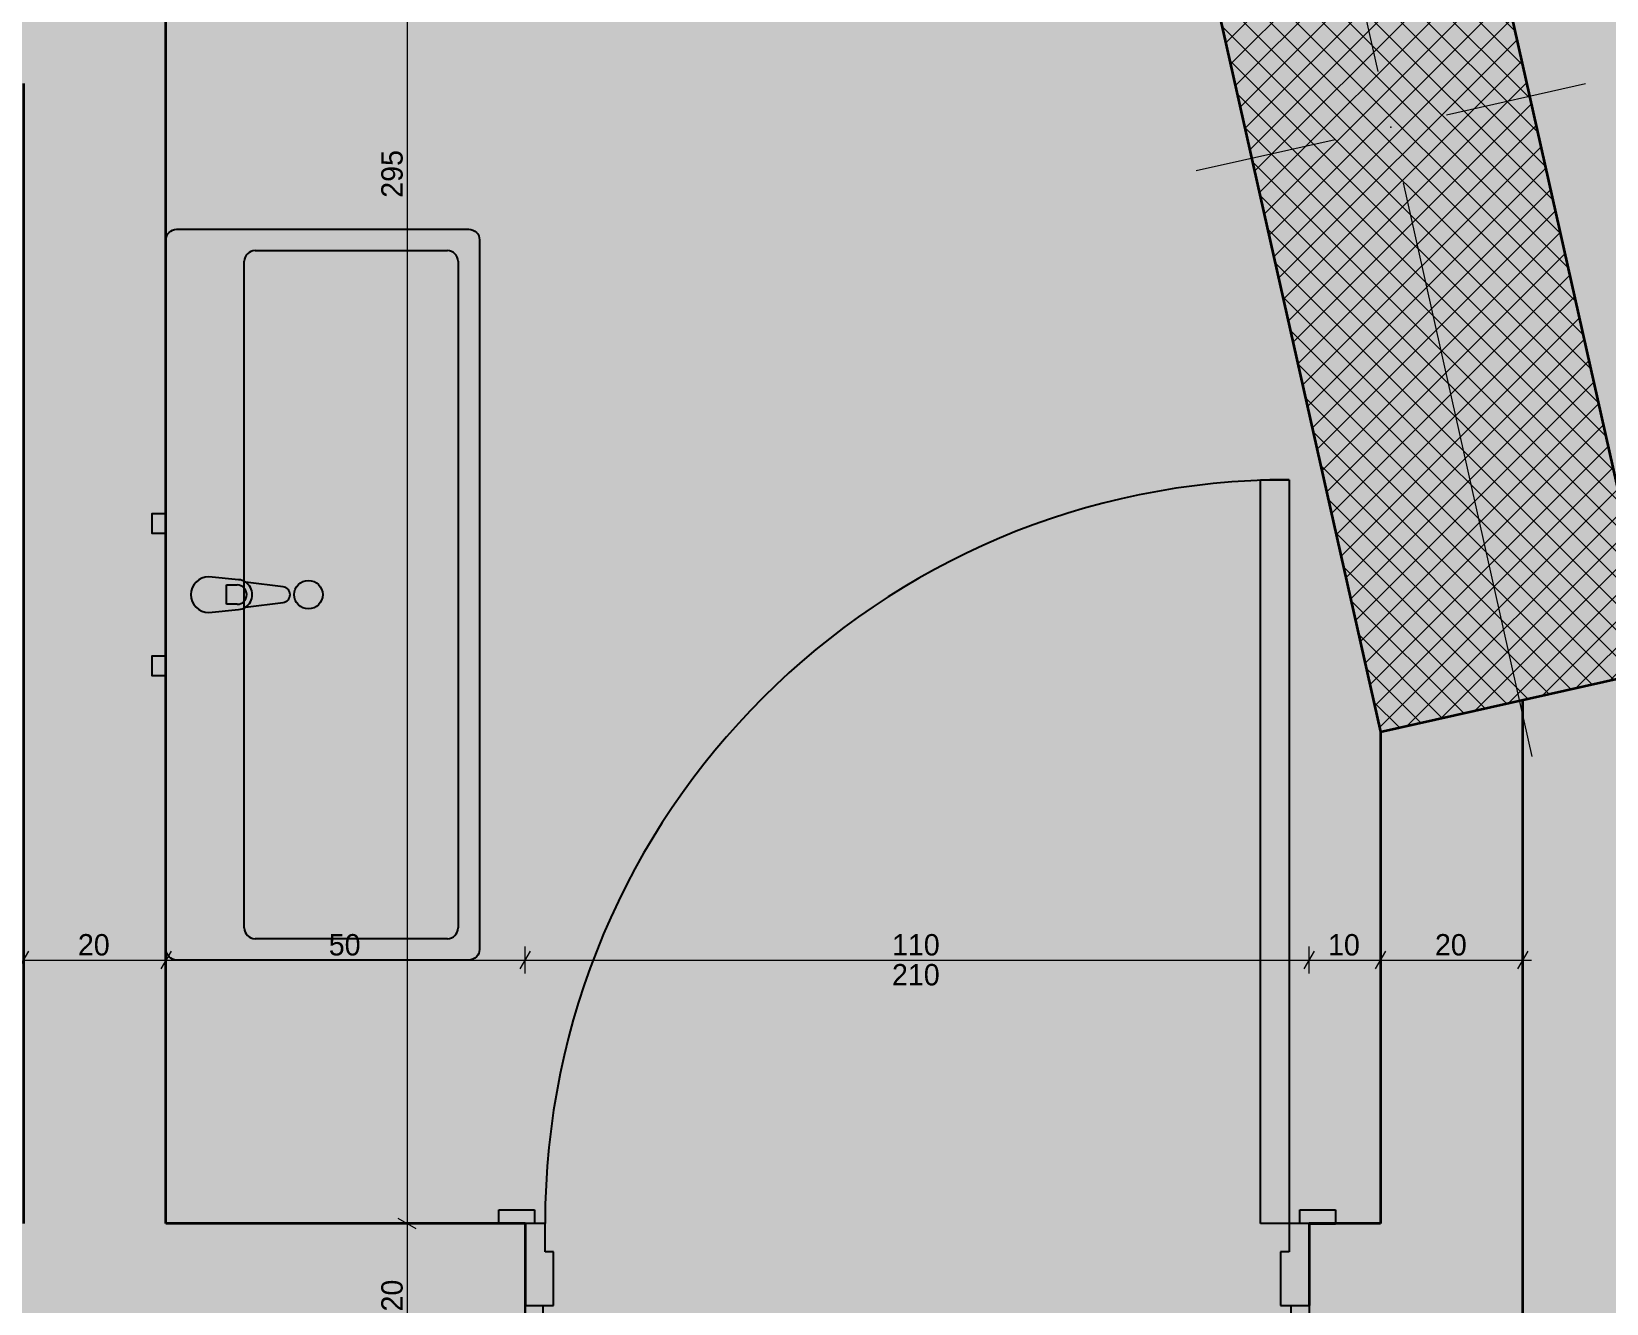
# Model space of a CAD drawing. Header units: millimetres. Extents: x -1912 to 88153, y -54123 to 4469.
# Drawn here: x 57661 to 59871, y -18913 to -17128 of the extents above; entities that cross this region are included whole.
import ezdxf

# ---------------------------------------------------------------- set-up
doc = ezdxf.new("R2010")
doc.units = ezdxf.units.MM
doc.header["$MEASUREMENT"] = 0
for name, color, linetype in [('A - Dimensionimi', 7, 'Continuous'), ('A - Muret', 7, 'Continuous'), ('A - Shtyllat', 7, 'Continuous')]:
    doc.layers.add(name, color=color, linetype=linetype)
for name, color, linetype, lineweight in [('A - Dimensionimi_Pen_No__1', 7, 'Continuous', 13), ('A - Muret_Pen_No__7', 7, 'Continuous', 35), ('A - Sanitaria_Pen_No__42', 8, 'Continuous', 25), ('A - Shtyllat_Pen_No__1', 7, 'Continuous', 13), ('A - Shtyllat_Pen_No__7', 7, 'Continuous', 35), ('Archicad Doors_Pen_No__42', 8, 'Continuous', 25)]:
    doc.layers.add(name, color=color, linetype=linetype, lineweight=lineweight)
doc.layers.add('A - Fill Zone_Pen_No__8', color=7, linetype='Continuous', lineweight=35, true_color=0xa80f02)
doc.layers.add('A - Muret_Pen_No__102', color=7, linetype='Continuous', lineweight=13, true_color=0xcccccc)
doc.styles.add('GENERATED_STYLE_1', font='GOTHIC.TTF')
doc.dimstyles.new('GENERATED_STYLE__2', dxfattribs={"dimtxt": 30, "dimasz": 19, "dimexe": 0.18, "dimexo": 0.0625, "dimgap": 0, "dimtad": 1, "dimdec": 0, "dimlfac": 0.1, "dimzin": 0, "dimdsep": 46, "dimtxsty": 'GENERATED_STYLE_1', "dimblk": 'ARROWHEAD_2', "dimblk1": 'ARROWHEAD_2', "dimblk2": 'ARROWHEAD_2', "dimcen": 0.09, "dimse1": 1, "dimse2": 1, "dimclrd": 7, "dimclre": 7, "dimclrt": 7, "dimadec": 0, "dimazin": 0, "dimtfac": 1, "dimtdec": 4, "dimtmove": 0, "dimatfit": 3, "dimfxl": 0, "dimtolj": 1, "dimtzin": 0, "dimarcsym": 0})
doc.dimstyles.new('GENERATED_STYLE__3', dxfattribs={"dimtxt": 30, "dimasz": 19, "dimexe": 0.18, "dimexo": 0.0625, "dimgap": 0, "dimtad": 1, "dimtih": 1, "dimtoh": 1, "dimdec": 0, "dimlfac": 0.1, "dimzin": 0, "dimdsep": 46, "dimtxsty": 'GENERATED_STYLE_1', "dimblk": 'ARROWHEAD_2', "dimblk1": 'ARROWHEAD_2', "dimblk2": 'ARROWHEAD_2', "dimcen": 0.09, "dimse1": 1, "dimse2": 1, "dimclrd": 7, "dimclre": 7, "dimclrt": 7, "dimadec": 0, "dimazin": 0, "dimtfac": 1, "dimtdec": 4, "dimtmove": 0, "dimatfit": 3, "dimfxl": 0, "dimtolj": 1, "dimtzin": 0, "dimarcsym": 0})
doc.dimstyles.new('GENERATED_STYLE__5', dxfattribs={"dimtxt": 40, "dimasz": 19, "dimexe": 0.18, "dimexo": 0.0625, "dimgap": 0, "dimtad": 1, "dimdec": 0, "dimlfac": 0.1, "dimzin": 0, "dimdsep": 46, "dimtxsty": 'GENERATED_STYLE_1', "dimblk": 'ARROWHEAD_2', "dimblk1": 'ARROWHEAD_2', "dimblk2": 'ARROWHEAD_2', "dimcen": 0.09, "dimse1": 1, "dimse2": 1, "dimclrd": 7, "dimclre": 7, "dimclrt": 7, "dimadec": 0, "dimazin": 0, "dimtfac": 1, "dimtdec": 4, "dimtmove": 0, "dimatfit": 3, "dimfxl": 0, "dimtolj": 1, "dimtzin": 0, "dimarcsym": 0})

# ---------------------------------------------------------------- blocks, each defined once
blk = doc.blocks.new('Door 26_4')
at = {"layer": 'Archicad Doors_Pen_No__42', "color": 8, "linetype": 'Continuous', "lineweight": 25}
for p, q in [((482, 0), (482, 1044)), ((482, 1044), (522, 1044)), ((522, 1044), (522, 0)), ((-587, 0), (-587, 19)), ((-587, 19), (-537, 19)), ((-537, 0), (-587, 0)), ((-550, 0), (-587, 0)), ((-550, 0), (-587, 0)), ((-522, 0), (-550, 0)), ((-550, 0), (-550, -115)), ((-550, 0), (-550, -115)), ((-550, 0), (-550, -115)), ((-537, 19), (-537, 0)), ((-522, -40), (-522, 0)), ((522, 0), (482, 0)), ((550, 0), (522, 0)), ((522, 0), (522, -40)), ((537, 19), (587, 19)), ((537, 0), (537, 19)), ((587, 0), (537, 0)), ((550, -115), (550, 0)), ((550, 0), (550, -115)), ((550, 0), (550, -115)), ((550, 0), (587, 0)), ((550, 0), (587, 0)), ((587, 19), (587, 0)), ((-510, -40), (-522, -40)), ((-510, -115), (-510, -40)), ((522, -40), (510, -40)), ((510, -40), (510, -115)), ((-550, -200), (-550, -115)), ((-550, -115), (-525, -115)), ((-550, -115), (-510, -115)), ((-550, -115), (-550, -200)), ((-550, -115), (-550, -200)), ((-525, -115), (-525, -200)), ((510, -115), (550, -115)), ((525, -200), (525, -115)), ((525, -115), (550, -115)), ((550, -115), (550, -200)), ((550, -115), (550, -200)), ((550, -115), (550, -200)), ((-587, -219), (-587, -200)), ((-587, -200), (-537, -200)), ((-550, -200), (-587, -200)), ((-550, -200), (-587, -200)), ((-537, -219), (-587, -219)), ((-525, -200), (-550, -200)), ((-537, -200), (-537, -219)), ((550, -200), (525, -200)), ((537, -200), (587, -200)), ((537, -219), (537, -200)), ((587, -219), (537, -219)), ((550, -200), (587, -200)), ((550, -200), (587, -200)), ((587, -200), (587, -219))]:
    blk.add_line(p, q, dxfattribs=at)
blk.add_arc((522, 0), 1044, 90, 180, dxfattribs=at)
blk = doc.blocks.new('Wall_36', base_point=(55850, -19000.8))
at = {"layer": 'A - Muret_Pen_No__102', "linetype": 'Continuous', "lineweight": 0, "true_color": 0xcccccc}
for points in [[(57000, -18800.8), (57000, -19000.8), (58354, -19000.8), (58354, -18800.8)], [(59554, -18800.8), (59454, -18800.8), (59454, -19000.8), (59554, -19000.8)], [(59754, -18800.8), (59554, -18800.8), (59754, -19000.8)], [(59554, -18800.8), (59554, -19000.8), (59754, -19000.8)]]:
    blk.add_hatch(color=254, dxfattribs=at).paths.add_polyline_path(points)
at = {"layer": 'A - Muret_Pen_No__7', "color": 7, "linetype": 'Continuous', "lineweight": 35}
for p, q in [((58354, -18800.8), (58317, -18800.8)), ((58354, -18800.8), (58354, -18915.8)), ((59454, -18800.8), (59491, -18800.8)), ((59454, -18800.8), (59454, -18915.8))]:
    blk.add_line(p, q, dxfattribs=at)
at = {"layer": 'A - Muret_Pen_No__7', "color": 7, "linetype": 'Continuous', "lineweight": 35, "flags": 128}
for points in [[(58354, -18800.8), (57850, -18800.8)], [(59554, -18800.8), (59454, -18800.8)], [(59754, -19000.8), (59754, -18800.8)]]:
    blk.add_lwpolyline(points, dxfattribs=at)
at = {"layer": 'Archicad Doors_Pen_No__42', "color": 8, "linetype": 'Continuous', "lineweight": 25, "zscale": 1000}
blk.add_blockref('Door 26_4', (58904, -18800.8), dxfattribs=at)
blk = doc.blocks.new('Wall_37', base_point=(59754, -18023.2))
at = {"layer": 'A - Muret_Pen_No__102', "linetype": 'Continuous', "lineweight": 0, "true_color": 0xcccccc}
blk.add_hatch(color=254, dxfattribs=at).paths.add_polyline_path([(59554, -18800.8), (59754, -18800.8), (59754, -18065.9), (59554, -18110.8)])
at = {"layer": 'A - Muret_Pen_No__7', "color": 7, "linetype": 'Continuous', "lineweight": 35, "flags": 128}
for points in [[(59754, -18800.8), (59754, -18065.9)], [(59554, -18110.8), (59554, -18800.8)]]:
    blk.add_lwpolyline(points, dxfattribs=at)
blk = doc.blocks.new('Wall_38', base_point=(57850, -19000.8))
at = {"layer": 'A - Muret_Pen_No__102', "linetype": 'Continuous', "lineweight": 0, "true_color": 0xcccccc}
for points in [[(57650, -17200.8), (57850, -17000.8), (57650, -17000.8)], [(57650, -17200.8), (57850, -17200.8), (57850, -17000.8)], [(57650, -17200.8), (57650, -18800.8), (57850, -18800.8), (57850, -17200.8)]]:
    blk.add_hatch(color=254, dxfattribs=at).paths.add_polyline_path(points)
at = {"layer": 'A - Muret_Pen_No__7', "color": 7, "linetype": 'Continuous', "lineweight": 35, "flags": 128}
for points in [[(57850, -18800.8), (57850, -17000.8)], [(57650, -17200.8), (57650, -18800.8)]]:
    blk.add_lwpolyline(points, dxfattribs=at)
blk = doc.blocks.new('Basin 26')
at = {"layer": 'A - Sanitaria_Pen_No__42', "color": 8, "linetype": 'Continuous', "lineweight": 25}
for p, q in [((-13.6, -99.8), (-13.6, -84.9)), ((-13.6, -84.9), (13.6, -84.9)), ((13.6, -84.9), (13.6, -99.8)), ((-467.9, -110), (467.9, -110)), ((-482.9, -395), (-482.9, -125)), ((482.9, -125), (482.9, -395)), ((467.9, -410), (-467.9, -410))]:
    blk.add_line(p, q, dxfattribs=at)
at = {"layer": 'A - Sanitaria_Pen_No__42', "color": 8, "linetype": 'Continuous', "lineweight": 25, "flags": 128}
for points in [[(-497.9, 0), (497.9, 0, -0.414214), (512.9, -15), (512.9, -425, -0.414214), (497.9, -440), (-497.9, -440, -0.414214), (-512.9, -425), (-512.9, -15, -0.414214)], [(-25, -60), (-21, -102, 0.12102), (-17.7, -111.5), (-11.1, -164.4, 0.882566), (11.1, -164.4), (17.7, -111.5, 0.12102), (21, -102), (25, -60, 1)]]:
    blk.add_lwpolyline(points, format="xyb", close=True, dxfattribs=at)
for points in [[(-113.5, 0), (-86.5, 0), (-86.5, 20), (-113.5, 20)], [(86.5, 0), (113.5, 0), (113.5, 20), (86.5, 20)]]:
    blk.add_lwpolyline(points, close=True, dxfattribs=at)
at = {"layer": 'A - Sanitaria_Pen_No__42', "color": 8, "linetype": 'Continuous', "lineweight": 25}
blk.add_circle((0, -200), 20, dxfattribs=at)
for centre, radius, start, end in [((-467.9, -125), 15, 90, 180), ((0, -99.8), 13.6, 180, 0), ((467.9, -125), 15, 0, 90), ((0, -100.1), 21.1, 212.771, 327.229), ((-467.9, -395), 15, 180, 270), ((467.9, -395), 15, 270, 0)]:
    blk.add_arc(centre, radius, start, end, dxfattribs=at)
blk = doc.blocks.new('*D266')
at = {"layer": 'A - Dimensionimi_Pen_No__1', "color": 7, "linetype": 'Continuous', "lineweight": 13}
for p, q in [((58201.1, -15858), (58176.1, -15843.6)), ((58169.8, -15850.8), (58207.3, -15850.8)), ((58188.6, -15850.8), (58188.6, -18800.8)), ((58169.8, -18800.8), (58207.3, -18800.8)), ((58201.1, -18808.1), (58176.1, -18793.6))]:
    blk.add_line(p, q, dxfattribs=at)
at = {"layer": 'A - Dimensionimi_Pen_No__1', "color": 7, "lineweight": 13, "insert": (58182.6, -17361), "char_height": 30, "attachment_point": 7, "rotation": 90, "style": 'GENERATED_STYLE_1'}
blk.add_mtext('\\A1;{\\pql;\\fCentury Gothic|b0|i0|c0|p0;\\W1.000000;295}', dxfattribs=at)
blk = doc.blocks.new('ARROWHEAD_2')
at = {"color": 0, "linetype": 'Continuous', "lineweight": 0}
for p, q in [((0, 0), (-1, 0)), ((-0.38, -0.66), (0.38, 0.66))]:
    blk.add_line(p, q, dxfattribs=at)
blk = doc.blocks.new('*D267')
at = {"layer": 'A - Dimensionimi_Pen_No__1', "color": 7, "linetype": 'Continuous', "lineweight": 13}
for p, q in [((58169.8, -18800.8), (58207.3, -18800.8)), ((58201.1, -18808.1), (58176.1, -18793.6)), ((58188.6, -18800.8), (58188.6, -19000.8)), ((58169.8, -19000.8), (58207.3, -19000.8)), ((58176.1, -18993.6), (58201.1, -19008.1)), ((58188.6, -19000.8), (58188.6, -19013.1))]:
    blk.add_line(p, q, dxfattribs=at)
at = {"layer": 'A - Dimensionimi_Pen_No__1', "color": 7, "lineweight": 13, "insert": (58182.6, -18924.3), "char_height": 30, "attachment_point": 7, "rotation": 90, "style": 'GENERATED_STYLE_1'}
blk.add_mtext('\\A1;{\\pql;\\fCentury Gothic|b0|i0|c0|p0;\\W1.000000;20}', dxfattribs=at)
blk = doc.blocks.new('*D353')
at = {"layer": 'A - Dimensionimi_Pen_No__1', "color": 7, "linetype": 'Continuous', "lineweight": 13}
for p, q in [((60560.3, -18023.2), (60579, -18023.2)), ((60591.5, -18030.4), (60566.5, -18016)), ((60579, -18023.2), (60579, -19000.8)), ((60560.3, -19000.8), (60579, -19000.8)), ((60591.5, -19008.1), (60566.5, -18993.6))]:
    blk.add_line(p, q, dxfattribs=at)
at = {"layer": 'A - Dimensionimi_Pen_No__1', "color": 7, "lineweight": 13, "insert": (60571, -18543.3), "char_height": 40, "attachment_point": 7, "rotation": 90, "style": 'GENERATED_STYLE_1'}
blk.add_mtext('\\A1;{\\pql;\\fCentury Gothic|b0|i0|c0|p0;\\W1.000000;98}', dxfattribs=at)
blk = doc.blocks.new('*D425')
at = {"layer": 'A - Dimensionimi_Pen_No__1', "color": 7, "linetype": 'Continuous', "lineweight": 13}
for p, q in [((61866, -18023.2), (61884.8, -18023.2)), ((61897.3, -18030.4), (61872.3, -18016)), ((61884.8, -18023.2), (61884.8, -19000.8)), ((61866, -19000.8), (61884.8, -19000.8)), ((61897.3, -19008.1), (61872.3, -18993.6))]:
    blk.add_line(p, q, dxfattribs=at)
at = {"layer": 'A - Dimensionimi_Pen_No__1', "color": 7, "lineweight": 13, "insert": (61876.8, -18543.3), "char_height": 40, "attachment_point": 7, "rotation": 90, "style": 'GENERATED_STYLE_1'}
blk.add_mtext('\\A1;{\\pql;\\fCentury Gothic|b0|i0|c0|p0;\\W1.000000;98}', dxfattribs=at)
blk = doc.blocks.new('Column_80', base_point=(59568.6, -17262))
at = {"layer": 'A - Shtyllat', "linetype": 'Continuous', "lineweight": 0, "true_color": 0x000000}
h = blk.add_hatch(dxfattribs=at)
h.set_pattern_fill('Concrete_Block', color=18, style=0, pattern_type=2)
h.set_pattern_definition([(45, (0, 0), (-18.384776, 18.384776), []), (135, (0, 0), (18.384776, 18.384776), [])])
h.paths.add_polyline_path([(59554, -18110.8), (59944.3, -18023.2), (59583.1, -16413.3), (59192.8, -16500.8)])
at = {"layer": 'A - Shtyllat_Pen_No__1', "color": 7, "linetype": 'Continuous', "lineweight": 13}
for p, q in [((59551, -17184), (59370.4, -16379)), ((59646.6, -17244.5), (59841.8, -17200.7)), ((59490.5, -17279.5), (59295.4, -17323.3)), ((59586.1, -17340.1), (59766.7, -18145.1))]:
    blk.add_line(p, q, dxfattribs=at)
blk.add_point((59568.6, -17262), dxfattribs=at)
at = {"layer": 'A - Shtyllat_Pen_No__7', "color": 7, "linetype": 'Continuous', "lineweight": 35, "flags": 128}
blk.add_lwpolyline([(59554, -18110.8), (59944.3, -18023.2), (59583.1, -16413.3), (59192.8, -16500.8)], close=True, dxfattribs=at)
blk = doc.blocks.new('*D552')
at = {"layer": 'A - Dimensionimi_Pen_No__1', "color": 7, "linetype": 'Continuous', "lineweight": 13}
for p, q in [((57657.2, -18418.5), (57642.8, -18443.5)), ((57650, -18449.7), (57650, -18412.2)), ((57857.2, -18418.5), (57842.8, -18443.5)), ((57850, -18449.7), (57850, -18412.2)), ((57650, -18431), (57850, -18431))]:
    blk.add_line(p, q, dxfattribs=at)
at = {"layer": 'A - Dimensionimi_Pen_No__1', "color": 7, "lineweight": 13, "insert": (57726.5, -18425), "char_height": 30, "attachment_point": 7, "style": 'GENERATED_STYLE_1'}
blk.add_mtext('\\A1;{\\pql;\\fCentury Gothic|b0|i0|c0|p0;\\W1.000000;20}', dxfattribs=at)
blk = doc.blocks.new('*D553')
at = {"layer": 'A - Dimensionimi_Pen_No__1', "color": 7, "linetype": 'Continuous', "lineweight": 13}
for p, q in [((57857.2, -18418.5), (57842.8, -18443.5)), ((57850, -18449.7), (57850, -18412.2)), ((58361.3, -18418.5), (58346.8, -18443.5)), ((58354, -18449.7), (58354, -18412.2)), ((57850, -18431), (58354, -18431))]:
    blk.add_line(p, q, dxfattribs=at)
at = {"layer": 'A - Dimensionimi_Pen_No__1', "color": 7, "lineweight": 13, "insert": (58078.5, -18425), "char_height": 30, "attachment_point": 7, "style": 'GENERATED_STYLE_1'}
blk.add_mtext('\\A1;{\\pql;\\fCentury Gothic|b0|i0|c0|p0;\\W1.000000;50}', dxfattribs=at)
blk = doc.blocks.new('*D554')
at = {"layer": 'A - Dimensionimi_Pen_No__1', "color": 7, "linetype": 'Continuous', "lineweight": 13}
for p, q in [((58361.3, -18418.5), (58346.8, -18443.5)), ((58354, -18449.7), (58354, -18412.2)), ((59461.3, -18418.5), (59446.8, -18443.5)), ((59454, -18449.7), (59454, -18412.2)), ((58354, -18431), (59454, -18431))]:
    blk.add_line(p, q, dxfattribs=at)
at = {"layer": 'A - Dimensionimi_Pen_No__1', "color": 7, "lineweight": 13, "char_height": 30, "attachment_point": 7, "style": 'GENERATED_STYLE_1'}
for s, insert in [('\\A1;{\\pql;\\fCentury Gothic|b0|i0|c0|p0;\\W1.000000;110}', (58868.8, -18425)), ('\\A1;{\\pql;\\fCentury Gothic|b0|i0|c0|p0;\\W1.000000;210}', (58868.8, -18467))]:
    blk.add_mtext(s, dxfattribs=dict(at, insert=insert))
blk = doc.blocks.new('*D555')
at = {"layer": 'A - Dimensionimi_Pen_No__1', "color": 7, "linetype": 'Continuous', "lineweight": 13}
for p, q in [((59461.3, -18418.5), (59446.8, -18443.5)), ((59454, -18449.7), (59454, -18412.2)), ((59561.3, -18418.5), (59546.8, -18443.5)), ((59554, -18449.7), (59554, -18412.2)), ((59454, -18431), (59554, -18431))]:
    blk.add_line(p, q, dxfattribs=at)
at = {"layer": 'A - Dimensionimi_Pen_No__1', "color": 7, "lineweight": 13, "insert": (59480.6, -18425), "char_height": 30, "attachment_point": 7, "style": 'GENERATED_STYLE_1'}
blk.add_mtext('\\A1;{\\pql;\\fCentury Gothic|b0|i0|c0|p0;\\W1.000000;10}', dxfattribs=at)
blk = doc.blocks.new('*D556')
at = {"layer": 'A - Dimensionimi_Pen_No__1', "color": 7, "linetype": 'Continuous', "lineweight": 13}
for p, q in [((59561.3, -18418.5), (59546.8, -18443.5)), ((59554, -18449.7), (59554, -18412.2)), ((59746.8, -18443.5), (59761.3, -18418.5)), ((59754, -18449.7), (59754, -18412.2)), ((59554, -18431), (59754, -18431)), ((59754, -18431), (59766.3, -18431))]:
    blk.add_line(p, q, dxfattribs=at)
at = {"layer": 'A - Dimensionimi_Pen_No__1', "color": 7, "lineweight": 13, "insert": (59630.6, -18425), "char_height": 30, "attachment_point": 7, "style": 'GENERATED_STYLE_1'}
blk.add_mtext('\\A1;{\\pql;\\fCentury Gothic|b0|i0|c0|p0;\\W1.000000;20}', dxfattribs=at)

msp = doc.modelspace()

# ---------------------------------------------------------------- hatches: boundary and pattern name
at = {"layer": 'A - Fill Zone_Pen_No__8', "linetype": 'Continuous', "lineweight": 0, "true_color": 0x100100}
msp.add_hatch(color=18, dxfattribs=at).paths.add_polyline_path([(52250, -19000.8), (54473.5, -28910.2), (57231.5, -40733.5), (64856.7, -39022.5), (63732.3, -34011.8), (64331.9, -33877.2), (62792.7, -27017.8), (74394.3, -24414.6), (72314.3, -15145.1), (73150, -14957.6), (73150, -13268.6), (59350, -13268.6), (59350, -14600.8), (55600, -14600.8), (55600, -18750.8), (52250, -18750.8)])

# ---------------------------------------------------------------- block references
at = {"layer": 'A - Muret', "color": 7, "lineweight": 35}
for name, p in [('Wall_38', (57850, -19000.8)), ('Wall_36', (55850, -19000.8)), ('Wall_37', (59754, -18023.2))]:
    msp.add_blockref(name, p, dxfattribs=at)
at = {"layer": 'A - Sanitaria_Pen_No__42', "color": 8, "linetype": 'Continuous', "lineweight": 25, "zscale": 1000, "rotation": 90}
msp.add_blockref('Basin 26', (57850, -17918.1), dxfattribs=at)
at = {"layer": 'A - Shtyllat', "color": 7, "lineweight": 35}
msp.add_blockref('Column_80', (59568.6, -17262), dxfattribs=at)

# ---------------------------------------------------------------- dimensions: what is measured, and where the dimension line sits
at = {"layer": 'A - Dimensionimi', "color": 7, "linetype": 'Continuous', "lineweight": 13}
for base, p1, p2, dimstyle, picture, middle in [((58188.6, -18800.8), (57857.2, -15850.8), (57702, -18800.8), 'GENERATED_STYLE__2', '*D266', (58167.6, -17326.8)), ((60579, -19000.8), (59944.3, -18023.2), (59754, -19000.8), 'GENERATED_STYLE__5', '*D353', (60551, -18512.9)), ((61884.8, -19000.8), (59944.3, -18023.2), (59754, -19000.8), 'GENERATED_STYLE__5', '*D425', (61856.8, -18512.9)), ((58188.6, -19000.8), (57702, -18800.8), (57802, -19000.8), 'GENERATED_STYLE__2', '*D267', (58167.6, -18901.5))]:
    dim = msp.add_linear_dim(base=base, p1=p1, p2=p2, angle=270, dimstyle=dimstyle, dxfattribs=at)
    dim.commit()
    dim.dimension.update_dxf_attribs({"geometry": picture, "text_midpoint": middle, "dimtype": 160, "text_rotation": 90})
for base, p1, p2, picture, middle in [((57850, -18431), (57650, -18000.8), (57850, -17900.8), '*D552', (57749.4, -18410)), ((58354, -18431), (57850, -17900.8), (58354, -18800.8), '*D553', (58101.4, -18410)), ((59454, -18431), (58354, -18800.8), (59454, -18800.8), '*D554', (58903.1, -18410)), ((59554, -18431), (59454, -18800.8), (59554, -18412), '*D555', (59503.4, -18410)), ((59754, -18431), (59554, -18412), (59754, -18512), '*D556', (59653.4, -18410))]:
    dim = msp.add_linear_dim(base=base, p1=p1, p2=p2, dimstyle='GENERATED_STYLE__3', dxfattribs=at)
    dim.commit()
    dim.dimension.update_dxf_attribs({"geometry": picture, "text_midpoint": middle, "dimtype": 160})

doc.saveas('drawing.dxf')
